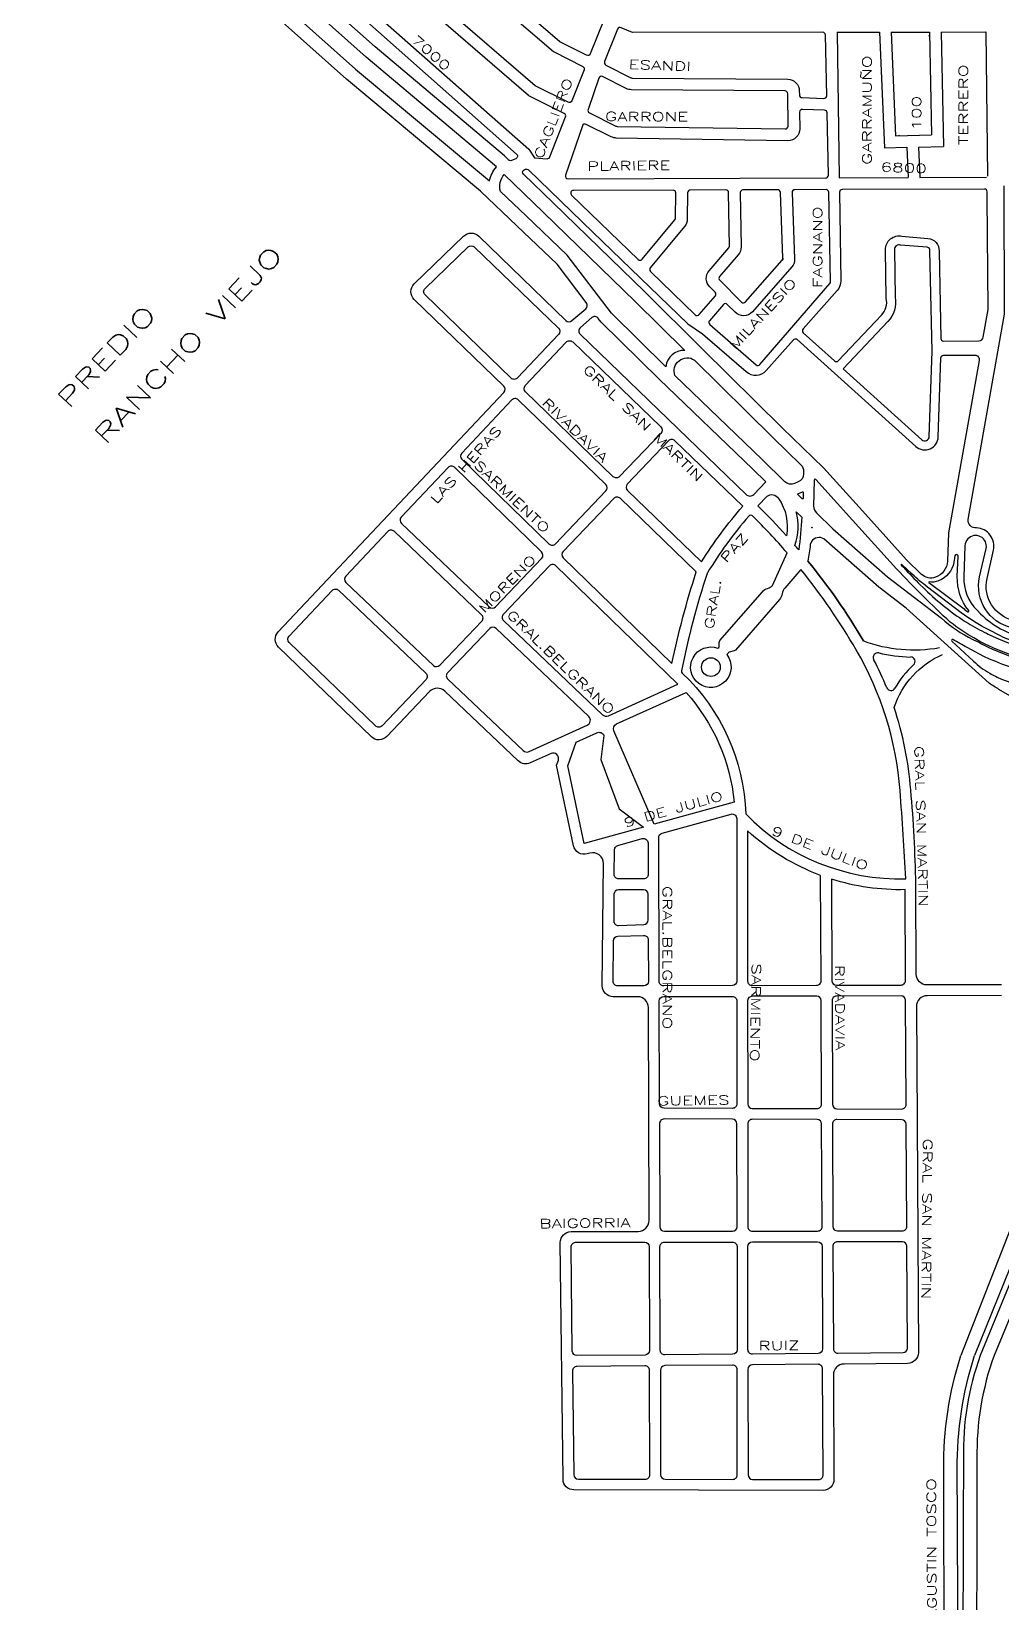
# Model space of a CAD drawing. Header units: millimetres. Extents: x 4374322 to 4409026, y 6503580 to 6534206.
# Drawn here: x 4378146 to 4379224, y 6525542 to 6527287 of the extents above; entities that cross this region are included whole.
import ezdxf

# ---------------------------------------------------------------- set-up
doc = ezdxf.new("R2010")
doc.units = ezdxf.units.MM
for name, color, linetype in [('LINEA CALLE', 252, 'Continuous'), ('NOMBRE BARRIO', 8, 'Continuous'), ('NOMBRE CALLE', 252, 'Continuous')]:
    doc.layers.add(name, color=color, linetype=linetype)
doc.styles.add('ROMANS', font='romans')
doc.styles.add('S1', font='ROMANS')

msp = doc.modelspace()

# ---------------------------------------------------------------- linework, layer by layer
at = {"layer": 'LINEA CALLE', "transparency": 33554687}
for p, q in [((4379041.4, 6527286.5), (4379088.2, 6527286.6)), ((4379041.4, 6527286.5), (4379043.7, 6527124.8)), ((4379088.2, 6527286.6), (4379093.8, 6527158.1)), ((4379101.2, 6527286.7), (4379143.8, 6527286.7)), ((4379101.2, 6527286.7), (4379106.3, 6527171.4)), ((4379142.8, 6527282.9), (4379143.9, 6527282.5)), ((4379143.8, 6527286.7), (4379146, 6527172.4)), ((4379156.8, 6527286.8), (4379206.4, 6527286.9)), ((4379156.8, 6527286.8), (4379159.3, 6527159.7)), ((4379206.4, 6527286.9), (4379208.5, 6527126.5)), ((4379106.3, 6527171.4), (4379146, 6527172.4)), ((4379110, 6527172.5), (4379110.1, 6527171.5)), ((4379093.8, 6527158.1), (4379118.7, 6527158.7)), ((4379118.7, 6527158.7), (4379120.1, 6527125.1)), ((4379131.7, 6527159), (4379159.3, 6527159.7)), ((4379131.7, 6527159), (4379133.1, 6527125.1)), ((4379043.7, 6527124.8), (4379120.1, 6527125.1)), ((4379133.1, 6527125.1), (4379207.1, 6527125.4))]:
    msp.add_line(p, q, dxfattribs=at)
for points in [[(4378496.4, 6527234.4), (4378364, 6527352.6), (4378230.7, 6527467.1), (4378177.3, 6527518), (4378157.8, 6527534.2), (4378063.1, 6527612.9), (4377915.4, 6527757.5), (4377796.5, 6527869.5), (4377659.1, 6527997.7), (4377594.7, 6528056.9), (4377055.7, 6527408)], [(4379187, 6526745.4), (4379227.3, 6526973.2), (4379226.8, 6527116)], [(4379397.5, 6526367.6), (4379392.9, 6526342.2), (4379376.2, 6526266.6), (4379194, 6525816.4)], [(4379402.3, 6526367), (4379384.4, 6526263.9), (4379200.3, 6525816.4)]]:
    msp.add_lwpolyline(points, dxfattribs=at)
for points in [[(4379976.1, 6527702.7), (4379957.7, 6527712.4, 0.412825), (4379953.7, 6527711.1), (4379830.7, 6527481.2), (4379564.9, 6526967.1), (4379500.3, 6526859.1), (4379404, 6526659.2, -0.229203), (4379358.2, 6526622.8), (4379316.6, 6526613.5, -0.112396), (4379284.6, 6526613.6), (4379235.1, 6526625, -0.412784), (4379199.6, 6526681.4), (4379206.8, 6526713)], [(4378373.9, 6527363.8), (4378506.3, 6527245.6), (4378655.1, 6527121.3), (4378655.1, 6527121.3, -0.134943), (4378662.8, 6527136.9), (4378518.1, 6527258.9), (4378385.6, 6527377.2)], [(4378705.1, 6527146.9), (4378719.1, 6527146.1, 0.325741), (4378722.1, 6527148), (4378739.6, 6527192.6, 0.389069), (4378738.1, 6527196.3), (4378698.9, 6527215.8, -0.063029), (4378698.3, 6527216.2), (4378561, 6527335, -0.427641), (4378560.7, 6527339.3), (4378573.8, 6527353, 0.429402), (4378573.5, 6527357.4), (4378553.7, 6527374.3, 0.400613), (4378549.6, 6527374.1), (4378507.9, 6527329.6, 0.422647), (4378508.1, 6527325.3), (4378698.7, 6527156.6), (4378705.1, 6527146.9)], [(4379223.9, 6526216.4), (4379141.4, 6526216.1, 0.414858), (4379129.4, 6526204.1), (4379131.5, 6525819.7, -0.413123), (4379119.6, 6525807.6), (4379049.1, 6525807, 0.412693), (4379037.2, 6525794.9), (4379037.7, 6525678.7, -0.415974), (4379025.6, 6525666.6), (4378748.8, 6525667.2, -0.410088), (4378736.8, 6525679), (4378733.7, 6525942, -0.417175), (4378745.7, 6525954.2), (4378820.4, 6525954.3, 0.414519), (4378832.4, 6525966.4), (4378831.7, 6526203.1, 0.414281), (4378819.7, 6526215.1), (4378792.5, 6526215, -0.418065), (4378780.4, 6526227.1), (4378781.8, 6526362.9, 0.498656), (4378766.6, 6526374.6), (4378763.5, 6526373.7, -0.432508), (4378748.6, 6526382.8), (4378729.7, 6526472.4), (4378731.6, 6526477.8, 0.658903), (4378723.5, 6526485.2), (4378700.3, 6526474.8, -0.305028), (4378687.1, 6526477), (4378605.5, 6526554.5, 0.413686), (4378588.5, 6526554), (4378540.9, 6526504.1, -0.416228), (4378523.9, 6526503.8), (4378420.8, 6526603.4, -0.410527), (4378420.4, 6526620.3), (4378671.2, 6526886.5, 0.410576), (4378671.1, 6526893.5), (4378571.4, 6526989.8, -0.424892), (4378571.4, 6527007), (4378626.4, 6527060, -0.403589), (4378643.1, 6527060), (4378740, 6526966.4, 0.388555), (4378746.7, 6526966.2), (4378762, 6526979.4, 0.396146), (4378762.6, 6526986.2), (4378730.2, 6527028.8), (4378685.4, 6527071.6), (4378645.2, 6527110), (4378496.4, 6527234.4)], [(4379164.9, 6526730.6), (4379163.8, 6526699.1, -0.309625), (4379150.4, 6526681, -0.280147), (4379135.1, 6526684.3), (4379118.5, 6526700.5), (4379069.6, 6526754.7), (4379026.3, 6526802.5), (4378980.3, 6526847.2), (4378891.1, 6526935.3), (4378827.5, 6526998.1), (4378725.7, 6527097.1), (4378692.8, 6527128.8, -0.537167), (4378693.7, 6527133.8), (4378695, 6527134.3, -0.301861), (4378698.3, 6527133.7), (4378769.8, 6527064.4), (4378875.5, 6526962.6), (4378875.5, 6526962.6), (4378891.8, 6526951.6), (4378940.1, 6526909.5, 0.41166), (4378962.6, 6526910.9), (4378992.8, 6526944.9, -0.416605), (4378997, 6526945.2), (4379128.6, 6526826.4, 0.638369), (4379153.7, 6526837.1), (4379156.5, 6526924.8, -0.403678), (4379159.5, 6526927.7), (4379194.1, 6526927.9, -0.46808), (4379199.1, 6526922), (4379164.9, 6526730.6)], [(4378899.4, 6526966.1, 0.412236), (4378899.7, 6526961.9), (4378951.3, 6526916.9, 0.415947), (4378955.5, 6526917.3), (4379033.3, 6527007.5, 0.185095), (4379034.1, 6527009.6), (4379032, 6527108.8, 0.409191), (4379029, 6527111.7), (4378994.2, 6527111.6, 0.42476), (4378991.2, 6527108.5), (4378994.1, 6527034.9, -0.192621), (4378990.9, 6527025.8), (4378947.1, 6526975.9, -0.43392), (4378928.1, 6526975.4), (4378919.3, 6526984.2, 0.437256), (4378914.9, 6526984.1), (4378899.4, 6526966.1)], [(4378981.1, 6527035.5, -0.192621), (4378980.4, 6527033.4, 0.192621), (4378981.1, 6527035.5), (4378978.2, 6527108.7, 0.403746), (4378975.2, 6527111.5), (4378936.7, 6527111.4, 0.417417), (4378933.7, 6527108.4), (4378934.6, 6527048, -0.182943), (4378931.4, 6527039.3), (4378910.7, 6527015.2, 0.391186), (4378910.9, 6527011.1), (4378935, 6526986.8, 0.43392), (4378939.4, 6526986.9), (4378980.4, 6527033.4)], [(4378686.3, 6526902.5, -0.41786), (4378679.2, 6526902.3), (4378583.5, 6526994.8, -0.424892), (4378583.5, 6527002), (4378631.3, 6527048, -0.403589), (4378638.2, 6527048), (4378731.6, 6526957.8, -0.410602), (4378731.8, 6526950.7), (4378686.3, 6526902.5)], [(4379547.6, 6526966.8), (4379511.4, 6526901.7), (4379396.4, 6526662.9, -0.229203), (4379356.3, 6526631), (4379314.8, 6526621.7, -0.112396), (4379286.4, 6526621.8), (4379237, 6526633.2, -0.412784), (4379207.8, 6526679.6), (4379215, 6526711.2)], [(4378740.3, 6526942.3, -0.417834), (4378747.5, 6526942.5), (4378845.3, 6526848, -0.412277), (4378845.4, 6526840.9), (4378799.7, 6526792.9, -0.416178), (4378792.6, 6526792.8), (4378695, 6526887, -0.410576), (4378694.9, 6526894.1), (4378740.3, 6526942.3)], [(4378784.5, 6526777, 0.412251), (4378784.3, 6526784.1), (4378686.9, 6526878.2, 0.41786), (4378679.8, 6526878), (4378624.2, 6526819.1, 0.409787), (4378624.4, 6526812.1), (4378721.3, 6526718, 0.416971), (4378728.4, 6526718.1), (4378784.5, 6526777)], [(4379206.8, 6526713, 0.769952), (4379186.5, 6526723.6, 0.202858), (4379183.3, 6526716), (4379183.3, 6526716), (4379182, 6526681.7, 0.208742), (4379196.7, 6526644.4), (4379200.7, 6526640.5, 0.140021), (4379248.8, 6526613.9), (4379282.8, 6526606, 0.125865), (4379322.4, 6526606.9), (4379359.5, 6526617.3, 0.209365), (4379409.1, 6526658), (4379448.9, 6526736, -0.115362), (4379507.6, 6526805.6), (4379537.8, 6526828.6, 0.1454), (4379578.6, 6526880.3, 0.045756)], [(4378557.1, 6526747.9, 0.412804), (4378557.3, 6526740.8), (4378654.7, 6526648.1, 0.413946), (4378661.8, 6526648.3), (4378713.2, 6526702.2, 0.411461), (4378713, 6526709.2), (4378616.3, 6526803.2, 0.418654), (4378609.1, 6526803.1), (4378557.1, 6526747.9)], [(4379316.9, 6526577.6, -0.093917), (4379209, 6526605.3), (4379208.9, 6526605.4, -0.011337), (4379200, 6526609.8), (4379193.1, 6526613.6, -0.035862), (4379166.9, 6526631.2, -0.018653), (4379107.4, 6526690.4), (4379058.5, 6526744.6), (4379017.6, 6526789.8, 0.677954), (4379015.8, 6526789.1), (4379015.2, 6526760.2, 0.207249), (4379018.2, 6526752.8), (4379036.5, 6526734.9), (4379097.2, 6526681.6), (4379157.1, 6526635.7, 0.074869), (4379192.1, 6526612), (4379199.3, 6526608.4, 0.011337), (4379208.3, 6526603.9), (4379208.3, 6526603.9, 0.093917), (4379316.8, 6526576)], [(4379002.8, 6526776, -0.548823), (4379003.5, 6526775.5), (4379003.4, 6526768.5, -0.656659), (4379002.5, 6526768.2), (4378997.7, 6526772.9, -0.530585), (4378997.8, 6526773.7), (4379002.8, 6526776)], [(4378549.1, 6526732.1, 0.415625), (4378542, 6526731.9), (4378495.4, 6526682.4, 0.413063), (4378495.6, 6526675.4), (4378592.8, 6526583.1, 0.413686), (4378599.8, 6526583.3), (4378646.6, 6526632.4, 0.414481), (4378646.4, 6526639.4), (4378549.1, 6526732.1)], [(4379215, 6526711.2, 0.469801), (4379196, 6526735.8, -0.47468), (4379187, 6526745.4)], [(4379370.1, 6526373.8, 0.01786), (4379374.1, 6526416.2, 0.163961), (4379343, 6526475.4), (4379288.3, 6526515.6, 0.034512), (4379266.2, 6526530.5), (4379221.1, 6526556.5, -0.0182), (4379210.3, 6526563.3), (4379117.8, 6526646.9), (4379087.7, 6526670), (4379026.5, 6526723.7, 0.399651), (4379012.8, 6526720.7), (4379011.5, 6526717.3, -0.011747), (4379008.9, 6526699.1, -0.036953), (4379070.5, 6526610.4, 0.036953), (4379008.9, 6526699.1)], [(4378864.5, 6526562.2), (4378728.8, 6526693.9, 0.416971), (4378721.7, 6526693.8), (4378670.5, 6526640, 0.414481), (4378670.7, 6526633), (4378780.6, 6526528.4, 0.30527), (4378787.2, 6526527.2), (4378864.5, 6526562.2)], [(4379233.7, 6526611.1, -0.027984), (4379222.7, 6526616), (4379209.2, 6526622.9, -0.044349), (4379179.2, 6526641.7), (4379141.5, 6526670.2, -0.027537), (4379124.8, 6526684.4), (4379113.3, 6526695.3, 0.969207), (4379112.6, 6526694.6, 0.0085), (4379131.4, 6526675), (4379139.1, 6526667.4, 0.006001), (4379139.1, 6526667.4, 0.055336), (4379186.7, 6526630, 0.028999), (4379207.1, 6526618.9), (4379209.2, 6526617.9), (4379214.5, 6526615.4, 0.093323), (4379317.7, 6526589.1)], [(4378480.3, 6526666.4, -0.415365), (4378487.4, 6526666.6), (4378584.5, 6526574.4, -0.414741), (4378584.6, 6526567.4), (4378535.7, 6526516, -0.416228), (4378528.6, 6526515.9), (4378432.7, 6526608.6, -0.410527), (4378432.5, 6526615.7), (4378480.3, 6526666.4)], [(4378692.4, 6526488.5, 0.305028), (4378699, 6526487.4), (4378763.6, 6526516.6, 0.53225), (4378765.3, 6526526.4), (4378662.4, 6526624.3, 0.413946), (4378655.3, 6526624.1), (4378608.5, 6526575, 0.414741), (4378608.7, 6526568), (4378692.4, 6526488.5)], [(4379316.1, 6526564.6, -0.093326), (4379204.1, 6526593.2), (4379185.7, 6526603, -0.009198), (4379169.9, 6526611.8, 0.893876), (4379168.7, 6526610.2), (4379192.8, 6526587.7, 0.056762), (4379210.8, 6526574.4, 0.01797), (4379217.1, 6526571.1), (4379219, 6526570.1, 0.110127), (4379261.3, 6526560.1)], [(4379223.9, 6526228.4), (4379141.2, 6526228.1, -0.413569), (4379129.2, 6526240.1), (4379128.7, 6526340, 0.017893), (4379123.1, 6526444.9, 0.061677), (4379104.6, 6526536.3, -0.212573), (4379158.5, 6526595.3)], [(4378929.8, 6526232.4, -0.413542), (4378924.9, 6526227.4), (4378848.6, 6526227.2, -0.414281), (4378843.6, 6526232.2), (4378843.1, 6526391.9, -0.33812), (4378846.8, 6526396.7), (4378923.4, 6526417.9, -0.495277), (4378929.7, 6526413.1), (4378929.8, 6526232.4)], [(4378793.9, 6526378.4, -0.33453), (4378797.6, 6526383.1), (4378824.8, 6526390.7, -0.494634), (4378831.2, 6526385.9), (4378831.3, 6526351, -0.415074), (4378826.3, 6526345.9), (4378798.6, 6526345.9, -0.417136), (4378793.6, 6526351), (4378793.9, 6526378.4)], [(4379429.2, 6526363.9, 0.084823), (4379409.1, 6526317.5), (4379408.5, 6526315), (4379398.9, 6526259.5), (4379215.6, 6525816.4, 0.091105), (4379196.6, 6525701.9), (4379196.4, 6525634), (4379196.4, 6525634), (4379196.1, 6525474.6), (4379198.5, 6525133.7), (4379198.6, 6525121.3, 0.034281), (4379204.2, 6525047.4, 0.043435), (4379215.5, 6525005.2, -0.009713), (4379215.9, 6525004.2, -0.135088), (4379220.7, 6524955.4, -0.049159), (4379210.2, 6524907.3, 0.049137), (4379202.9, 6524844.2), (4379205.3, 6524178.2, -0.110569), (4379119.8, 6523843.4, -0.033494), (4379078.3, 6523767.5, -0.009737), (4379058.2, 6523745.4, 0.012931), (4378991.3, 6523671, 0.101103)], [(4379369.7, 6526370.8, -0.008786), (4379366.5, 6526350.1), (4379360.9, 6526305.6), (4379357.3, 6526272.2), (4379178.7, 6525816.4)], [(4378831.3, 6526329, 0.413354), (4378826.3, 6526333.9), (4378798.4, 6526333.9, 0.411297), (4378793.4, 6526329), (4378793.1, 6526299.3, 0.427493), (4378798.3, 6526294.2), (4378826.6, 6526295.2, 0.404808), (4378831.4, 6526300.3), (4378831.3, 6526329)], [(4378792.9, 6526277.3, -0.401058), (4378797.7, 6526282.2), (4378826.3, 6526283.2, -0.423682), (4378831.5, 6526278.2), (4378831.6, 6526232.1, -0.414146), (4378826.6, 6526227.1), (4378797.5, 6526227, -0.418065), (4378792.5, 6526232.1), (4378792.9, 6526277.3)], [(4378843.7, 6526210.2, -0.414146), (4378848.7, 6526215.2), (4378924.8, 6526215.4, -0.414886), (4378929.9, 6526210.4), (4378930, 6526096, -0.415486), (4378924.9, 6526091), (4378849, 6526091.2, -0.412338), (4378844, 6526096.2), (4378843.7, 6526210.2)], [(4379018.6, 6526215.7), (4378946.8, 6526215.5, 0.413542), (4378941.9, 6526210.5), (4378942, 6526095.9, 0.412943), (4378946.9, 6526090.9), (4379019, 6526090.7, 0.416373), (4379024, 6526095.7), (4379023.6, 6526210.7, 0.414), (4379018.6, 6526215.7)], [(4378752.2, 6525816.3, -0.413363), (4378747.1, 6525821.2), (4378745.7, 6525937.1, -0.417175), (4378750.7, 6525942.2), (4378827.5, 6525942.3, -0.413908), (4378832.5, 6525937.4), (4378832.8, 6525822, -0.412412), (4378827.9, 6525817), (4378752.2, 6525816.3)], [(4378849.9, 6525817.2, -0.416017), (4378844.8, 6525822.1), (4378844.5, 6525937.4, -0.414519), (4378849.5, 6525942.4), (4378925.1, 6525942.5, -0.414514), (4378930.1, 6525937.5), (4378930.2, 6525822.8, -0.411808), (4378925.2, 6525817.8), (4378849.8, 6525817.2)], [(4379019.6, 6525942.7, -0.413628), (4379024.6, 6525937.7), (4379025.1, 6525823.7, -0.412693), (4379020.1, 6525818.7), (4378947.2, 6525818, -0.416623), (4378942.2, 6525823), (4378942.1, 6525937.6, -0.413914), (4378947.1, 6525942.6), (4379019.6, 6525942.7)], [(4377965.7, 6522429.5, 0.010615), (4377992.8, 6522461.2, 0.000624), (4378019.5, 6522493.8, 0.027367), (4378046.8, 6522529.9), (4378207.7, 6522743.5, 0.060993), (4378245, 6522810.7, -0.029709), (4378286.7, 6522875.7), (4378546.7, 6523220.8, -0.019179), (4378965.6, 6523726.2, -0.003395), (4378990.9, 6523754.2, 0.028422), (4379084.1, 6523866.6, 0.005246), (4379092.2, 6523878.2, 0.104803), (4379165.3, 6524179.1), (4379161.8, 6525143.1), (4379159.9, 6525632.1), (4379159.9, 6525632.1), (4379159.7, 6525690.1, -0.080414), (4379178.7, 6525816.4)], [(4378947.2, 6525806, 0.411808), (4378942.2, 6525801), (4378942.3, 6525683.8, 0.413341), (4378947.3, 6525678.8), (4379020.6, 6525678.6, 0.415974), (4379025.6, 6525683.6), (4379025.2, 6525801.7, 0.415736), (4379020.1, 6525806.7), (4378947.2, 6525806)], [(4379200.3, 6525816.4, 0.091398), (4379181.6, 6525701.9), (4379181.4, 6525633.2), (4379181.4, 6525633.2), (4379181.1, 6525474.6), (4379183.5, 6525137.5), (4379183.6, 6525121.2, 0.04509), (4379193.3, 6525021.6, 0.069845), (4379185.7, 6525021.3, 0.077011), (4379177.2, 6525018.4), (4379176.8, 6525139.3), (4379174.9, 6525632.9), (4379174.9, 6525632.9), (4379174.7, 6525690.2, -0.079972), (4379194, 6525816.4)]]:
    msp.add_lwpolyline(points, format="xyb", dxfattribs=at)
for points in [[(4378612.9, 6527437.4), (4378761, 6527312.8), (4378780.1, 6527303.1, -0.387473), (4378781.6, 6527299.3), (4378767.1, 6527262.6, -0.44201), (4378763, 6527261), (4378733.4, 6527275.9), (4378607.4, 6527384.3, 0.400183), (4378603.2, 6527384.1), (4378586.9, 6527366.8, -0.399187), (4378582.7, 6527366.6), (4378562.9, 6527383.6, -0.427947), (4378562.6, 6527387.9), (4378608.8, 6527437.1, -0.398518)], [(4378579.5, 6527340.2), (4378604.1, 6527366.2, -0.400183), (4378608.3, 6527366.4), (4378726.2, 6527265), (4378758.7, 6527248.6, -0.386953), (4378760.1, 6527244.8), (4378746.6, 6527210.3, -0.439814), (4378742.4, 6527208.7), (4378705.9, 6527226.9), (4378579.8, 6527335.9, -0.427641)], [(4378676.3, 6527144.7), (4378671.7, 6527149.1), (4378528, 6527270.2), (4378489, 6527305, -0.421534), (4378488.8, 6527309.3), (4378494.9, 6527315.8, -0.40583), (4378499.1, 6527316), (4378685.2, 6527151.1, -0.55085), (4378684.4, 6527146.1), (4378679.6, 6527144.1, -0.301095)], [(4379026.6, 6527213, 0.431802), (4379029.8, 6527216), (4379028.3, 6527283.6, 0.408691), (4379025.3, 6527286.5), (4378813.9, 6527286.1), (4378801.4, 6527291.6, 0.424614), (4378797.4, 6527290), (4378782.9, 6527253.9, 0.389115), (4378784.4, 6527250.1), (4378812.3, 6527236, 0.11554), (4378813.6, 6527235.7), (4378986.5, 6527234.3, -0.408709), (4378999.3, 6527221.4), (4378999.4, 6527216.9, 0.399805), (4379002.3, 6527213.9)], [(4378986.4, 6527218.3, 0.408709), (4378983.4, 6527221.3), (4378812.8, 6527222.7, -0.11554), (4378807, 6527224.1), (4378780.7, 6527237.4, 0.455376), (4378776.6, 6527235.7), (4378764.6, 6527200.6, 0.376313), (4378766.1, 6527197), (4378795.6, 6527182.3, 0.111857), (4378796.9, 6527182), (4378983.7, 6527179.1, 0.421855), (4378986.8, 6527182.2)], [(4379002.7, 6527200.9, 0.42877), (4378999.6, 6527197.9), (4378999.8, 6527179.2, -0.421855), (4378986.6, 6527166.1), (4378796, 6527169, -0.111857), (4378790.4, 6527170.4), (4378762.5, 6527184.2, 0.453157), (4378758.3, 6527182.5), (4378739.6, 6527127.7, 0.515641), (4378742.4, 6527123.7), (4379028.6, 6527124.7, 0.419255), (4379031.6, 6527127.8), (4379030.2, 6527197, 0.396842), (4379027.3, 6527200)], [(4378851.1, 6526914.9), (4378790.6, 6526974.4), (4378741.4, 6527038.8), (4378695.7, 6527082.5), (4378667.3, 6527109.6, -0.246208), (4378671.4, 6527128.6), (4378715.2, 6527086.4), (4378817, 6526987.4), (4378872.1, 6526933, 0.406498)], [(4379046.9, 6527111.8, 0.417387), (4379043.9, 6527108.8), (4379045.4, 6527010.5, -0.187238), (4379041.3, 6526999.6), (4379003.4, 6526956.9, 0.411826), (4379003.6, 6526952.7), (4379038.4, 6526921.4, 0.406856), (4379042.5, 6526921.5), (4379090.5, 6526972.1, 0.24783), (4379095.9, 6526991.1), (4379095, 6527044.9, -0.481995), (4379113.3, 6527060), (4379142.2, 6527057.5, -0.407545), (4379154.5, 6527043.3), (4379156.5, 6526946.4, 0.409288), (4379159.5, 6526943.5), (4379198.7, 6526943.6, 0.362324), (4379203.6, 6526947.8), (4379209.2, 6526978.7), (4379208, 6527103.5), (4379208, 6527109.4, 0.412588), (4379205, 6527112.4)], [(4378859.1, 6527111.1), (4378748.3, 6527110.7, 0.673136), (4378746.2, 6527105.6), (4378820.3, 6527034, 0.436581), (4378824.7, 6527034.3), (4378861.1, 6527078.3, 0.171947), (4378861.8, 6527080.1), (4378862.1, 6527108.1, 0.418565)], [(4378899.1, 6527021.5), (4378920.8, 6527046.9, 0.182943), (4378921.6, 6527048.9), (4378920.7, 6527108.4, 0.411017), (4378917.7, 6527111.3), (4378878.1, 6527111.2, 0.409875), (4378875.2, 6527108.2), (4378874.8, 6527078.9, -0.171947), (4378871.8, 6527070.8), (4378833.7, 6527024.8, 0.392195), (4378834, 6527020.8), (4378883.7, 6526972.7, 0.431201), (4378888.1, 6526972.9), (4378906, 6526993.7, 0.39154), (4378905.8, 6526997.7), (4378899.7, 6527003.9, -0.391186)], [(4379048, 6526912.7), (4379135.3, 6526833.9, 0.638369), (4379143.7, 6526837.4), (4379146.7, 6526932.4), (4379144.4, 6527043.7, 0.431605), (4379141.4, 6527047.6), (4379111.7, 6527050.1, 0.509904), (4379105, 6527045.1), (4379105.8, 6526992.1, -0.238611), (4379097.8, 6526965.2), (4379048, 6526912.7)], [(4378768.8, 6526969.5), (4378756.1, 6526958.4, 0.440346), (4378755.9, 6526951.1), (4378940.2, 6526773, 0.414526), (4378948.7, 6526773.1), (4378962, 6526786.9), (4378947.5, 6526801.1), (4378843.5, 6526901.3), (4378779.3, 6526964.4), (4378776, 6526968.7, 0.432515)], [(4378882.8, 6526922.4), (4378969.8, 6526836.5), (4379001, 6526806.1, -0.208387), (4379004, 6526798.8), (4379004, 6526795.9, -0.291303), (4378998, 6526786.9), (4378994.1, 6526785.2, -0.30669), (4378983.1, 6526787.2), (4378957.9, 6526811.9), (4378861.1, 6526905.2, -0.722779)], [(4378936.5, 6526759.9), (4378861.1, 6526832.7, 0.416152), (4378854, 6526832.6), (4378808.2, 6526784.5, 0.412251), (4378808.4, 6526777.5), (4378890.6, 6526698.1, -0.038812)], [(4378884.8, 6526687), (4378800.2, 6526768.8, 0.416178), (4378793.1, 6526768.6), (4378736.9, 6526709.7, 0.411461), (4378737, 6526702.7), (4378857.8, 6526585.4, -0.026592)], [(4378953.2, 6526760.4), (4378963.4, 6526771, -0.452771), (4378976.2, 6526768.6, -0.203098), (4378984.9, 6526727.2, 0.015703)], [(4379117.5, 6526346.1, 0.006093), (4379111.2, 6526444, 0.112888), (4379062.4, 6526600.4, 0.037712), (4379001.1, 6526689.7), (4378983.1, 6526669.1, 0.147477), (4378980.2, 6526662.8, -0.147477), (4378977.4, 6526656.5), (4378928.3, 6526600.2, -0.143948), (4378926.9, 6526599.3), (4378921.5, 6526597.7, 0.143948), (4378920.1, 6526596.8), (4378918.6, 6526595.1, -7.287776), (4378908.8, 6526602.2), (4378909.7, 6526603.2, 0.190929), (4378910.4, 6526605.2), (4378910.3, 6526608.7, -0.190929), (4378911, 6526610.8), (4378958.3, 6526665, -0.147477), (4378964.1, 6526668.7, 0.134528), (4378969.6, 6526671.9), (4378985.6, 6526708.3, 0.019433), (4378947.4, 6526749.2, 0.435545), (4378943.1, 6526749, 0.040363), (4378897.1, 6526685.9, 0.058425), (4378896.8, 6526685.3, 0.028598), (4378868.4, 6526577.2, 0.259762), (4378869.2, 6526574.4, -0.1991), (4378939.7, 6526418.1, 0.209416)], [(4378994.4, 6526716.5, 0.159194), (4378995.7, 6526753.9), (4379001.9, 6526747.8, -0.023969), (4378998.7, 6526711.4, 0.002255)], [(4379013.3, 6526736.6), (4379013.9, 6526736, 0.009191), (4379013.3, 6526735.8, 0.000502)], [(4379170.9, 6526697.6, -0.261429), (4379154, 6526677, -0.132076), (4379143.6, 6526675.9, 0.778653), (4379143.3, 6526675.4), (4379182.3, 6526645.8, 0.006505), (4379186.4, 6526642.8, 0.873532), (4379187.5, 6526644, -0.180548), (4379174.8, 6526681.9), (4379175.7, 6526704.5, 0.944692), (4379172.1, 6526704.8, -0.006614), (4379171, 6526698.3)], [(4378926.8, 6526431.3), (4378838, 6526406.7), (4378793.2, 6526510.3, -0.409451), (4378796.2, 6526518.1), (4378873.4, 6526553, -0.160913), (4378926.8, 6526431.3, -0.160913)], [(4378760.3, 6526385.3), (4378742.2, 6526471.6), (4378751.3, 6526497.8), (4378774.4, 6526508.3, -0.418992), (4378782.3, 6526505.2), (4378778.8, 6526478.7), (4378799.3, 6526423.9), (4378826.3, 6526403.5)], [(4378941.7, 6526399.4), (4378941.8, 6526232.5, 0.414886), (4378946.9, 6526227.5), (4379018.5, 6526227.7, 0.414427), (4379023.5, 6526232.7), (4379023, 6526349.8, -0.095735)], [(4379035.1, 6526345.7), (4379035.5, 6526232.8, 0.414), (4379040.5, 6526227.8), (4379112.3, 6526228, 0.414858), (4379117.2, 6526233.1), (4379116.7, 6526334, -0.082661)], [(4379113, 6526090.3, 0.416804), (4379118, 6526095.4), (4379117.4, 6526211.1, 0.413569), (4379112.3, 6526216), (4379040.6, 6526215.8, 0.414427), (4379035.6, 6526210.8), (4379036, 6526095.6, 0.412058), (4379041, 6526090.6)], [(4378849.1, 6526079.2, 0.416091), (4378844.1, 6526074.2), (4378844.4, 6525959.4, 0.413908), (4378849.4, 6525954.4), (4378925.1, 6525954.5, 0.413914), (4378930.1, 6525959.5), (4378930, 6526074, 0.412943), (4378925, 6526079)], [(4379019.1, 6526078.7), (4378947, 6526078.9, 0.415486), (4378942, 6526073.9), (4378942.1, 6525959.6, 0.414514), (4378947.1, 6525954.6), (4379019.6, 6525954.7, 0.4148), (4379024.6, 6525959.7), (4379024.1, 6526073.7, 0.412058)], [(4379036.1, 6526073.6), (4379036.6, 6525959.7, 0.413628), (4379041.6, 6525954.8), (4379113.7, 6525954.9, 0.41523), (4379118.7, 6525959.9), (4379118.1, 6526073.4, 0.411628), (4379113.1, 6526078.3), (4379041.1, 6526078.6, 0.416373)], [(4379036.6, 6525937.7), (4379037.1, 6525823.9, 0.415736), (4379042.1, 6525818.9), (4379114.5, 6525819.6, 0.413123), (4379119.4, 6525824.6), (4379118.8, 6525937.9, 0.413197), (4379113.8, 6525942.9), (4379041.6, 6525942.8, 0.4148)], [(4378752.3, 6525804.3, 0.415065), (4378747.4, 6525799.2), (4378748.8, 6525684.1, 0.410088), (4378753.8, 6525679.2), (4378828.2, 6525679, 0.415692), (4378833.2, 6525684), (4378832.9, 6525800, 0.416017), (4378827.8, 6525805)], [(4378844.9, 6525800.1), (4378845.2, 6525684, 0.412736), (4378850.2, 6525679), (4378925.3, 6525678.8, 0.415087), (4378930.3, 6525683.8), (4378930.2, 6525800.8, 0.416623), (4378925.2, 6525805.8), (4378849.8, 6525805.2, 0.412412)]]:
    msp.add_lwpolyline(points, format="xyb", close=True, dxfattribs=at)
msp.add_circle((4378901.1, 6526581.2), 10.4, dxfattribs=at)
for centre, radius, start, end in [((4378813.6, 6527238.7), 3, 243.1654, 269.5283), ((4379126.7, 6526764.6), 164.2, 249.9675, 279.952), ((4379086.4, 6526592.1), 5, 76.8302, 207.3219), ((4378744.8, 6526415.6), 379.4, 22.0852, 27.3219), ((4379126.7, 6526764.6), 172.2, 256.8302, 268.7461), ((4379122.9, 6526587.5), 5, 312.3444, 88.7461), ((4379197.8, 6526505.2), 106.3, 132.3444, 150.4081), ((4379101.1, 6526560.2), 5, 202.0852, 330.4081)]:
    msp.add_arc(centre, radius, start, end, dxfattribs=at)

# ---------------------------------------------------------------- texts
at = {"layer": 'NOMBRE BARRIO', "transparency": 33554687, "style": 'ROMANS', "width": 1.5}
for s, p in [('RANCHO VIEJO', (4378228.3, 6526827.1)), ('PREDIO', (4378187.5, 6526866.9))]:
    msp.add_text(s, height=20, rotation=46.6498, dxfattribs=at).set_placement(p)
at = {"layer": 'NOMBRE CALLE', "linetype": 'Continuous', "transparency": 33554687, "style": 'S1', "width": 1.5}
for s, rotation, p in [('7000', 318.3337, (4378567.8, 6527276.9)), ('ESANDI', 358.0138, (4378809.4, 6527245.9)), ('GARRAMUÑO', 89.9956, (4379079.5, 6527139.2)), ('TERRERO', 89.9956, (4379186.5, 6527161.3)), ('CAGLIERO', 68.7688, (4378713.6, 6527145)), ('100', 89.9956, (4379134.5, 6527177.3)), ('GARRONE', 359.8037, (4378783.4, 6527188)), ('PLARIERE', 0.7258, (4378763.6, 6527132.7)), ('6800', 358.0138, (4379089.4, 6527131.9)), ('MILANESIO', 47.2729, (4378928, 6526932.9))]:
    msp.add_text(s, height=10, rotation=rotation, dxfattribs=at).set_placement(p)
at = {"layer": 'NOMBRE CALLE', "transparency": 33554687, "width": 1.5}
for s, rotation, style, p in [('FAGNANO', 89.9956, 'S1', (4379024.5, 6527002.3)), ('GRAL SAN MARTIN', 315.8639, 'ROMANS', (4378758.1, 6526911)), ('RIVADAVIA', 315.6192, 'ROMANS', (4378712.6, 6526874.1)), ('LAS HERAS', 48, 'ROMANS', (4378595.9, 6526761.8)), ('SARMIENTO', 316.3839, 'ROMANS', (4378636.9, 6526804.6)), ('PAZ', 48, 'ROMANS', (4378918.1, 6526696.4)), ('MORENO', 45.5661, 'ROMANS', (4378649.2, 6526640.3)), ('GRAL.', 81, 'ROMANS', (4378903.8, 6526622.7)), ('GRAL.BELGRANO', 315.9906, 'ROMANS', (4378673.4, 6526638.5)), ('GRAL SAN MARTIN', 271.6371, 'ROMANS', (4379127.2, 6526493.6)), ('9 DE JULIO', 15.7271, 'ROMANS', (4378805.8, 6526403)), ('9 DE JULIO', 338.9843, 'ROMANS', (4378967.2, 6526395.7)), ('GRAL.BELGRANO', 269.9339, 'ROMANS', (4378847.7, 6526338.2)), ('SARMIENTO', 268.8783, 'ROMANS', (4378946.8, 6526252.3)), ('RIVADAVIA', 270.5208, 'ROMANS', (4379038.9, 6526250.4)), ('GUEMES', 0.7865, 'ROMANS', (4378841.5, 6526094.3)), ('GRAL SAN MARTIN', 269.4236, 'ROMANS', (4379136.9, 6526057.6)), ('BAIGORRIA', 0.7865, 'ROMANS', (4378710.6, 6525957.8)), ('RUIZ', 0.7865, 'ROMANS', (4378954.1, 6525822.2)), ('AV CIRCUNVALACION AGUSTIN TOSCO', 90.304, 'ROMANS', (4379152.8, 6525313.1))]:
    msp.add_text(s, height=10, rotation=rotation, dxfattribs=dict(at, style=style)).set_placement(p)

doc.saveas('drawing.dxf')
